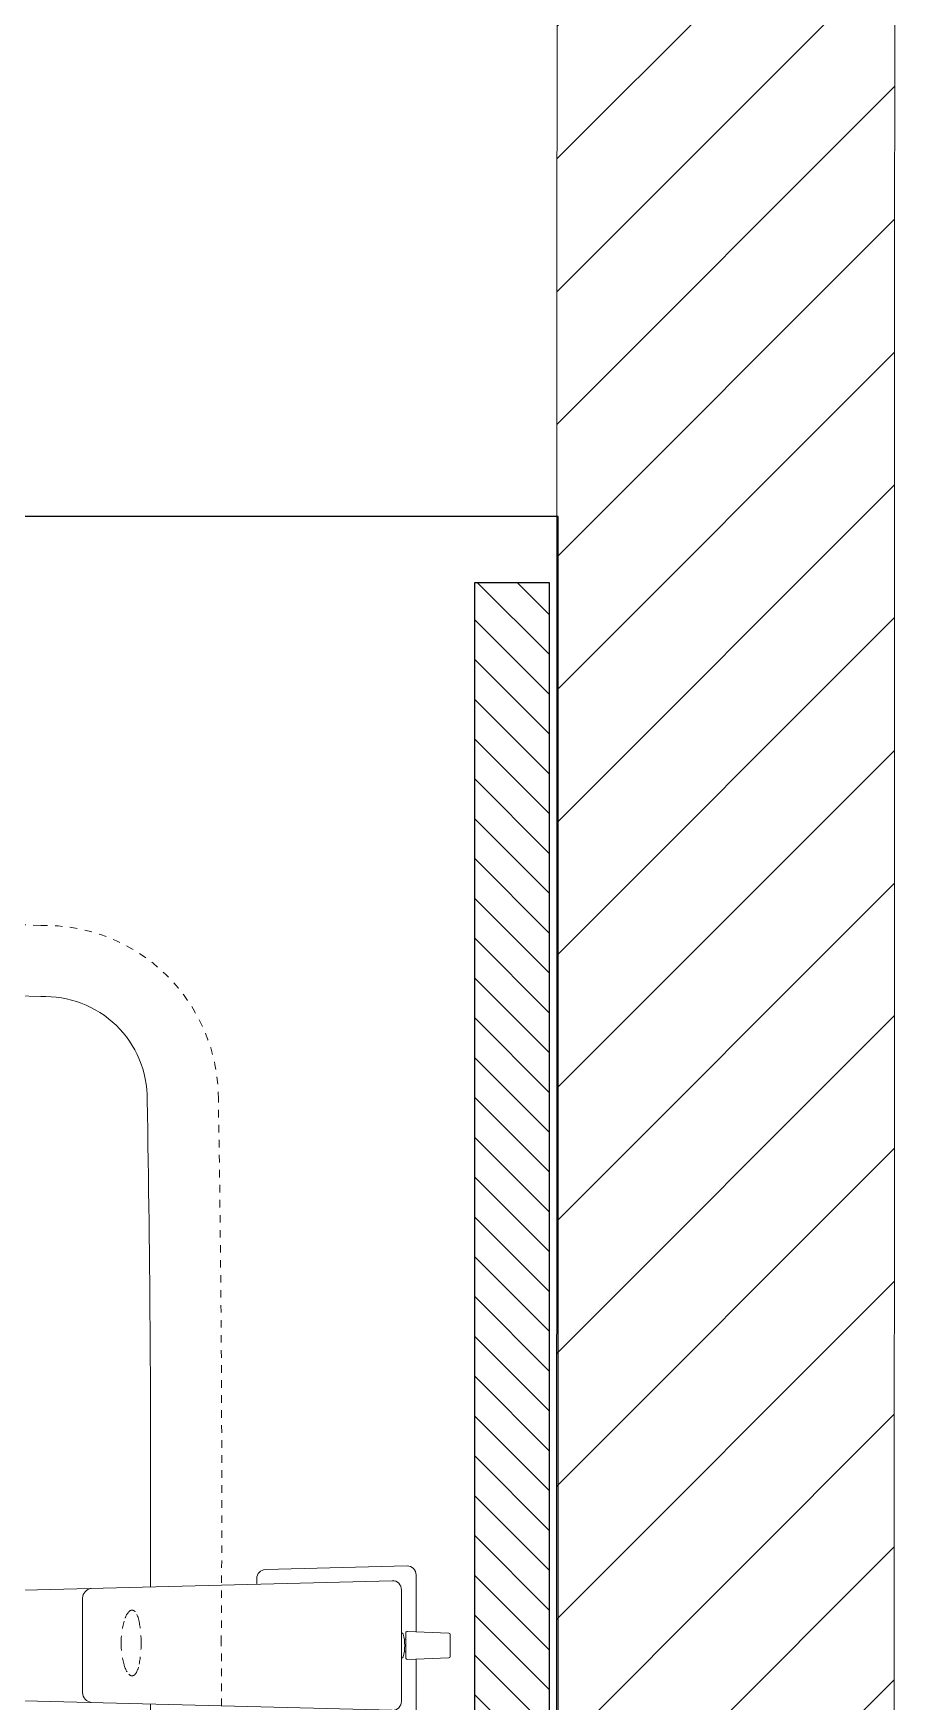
# Model space of a CAD drawing. Header units: inches. Extents: x 0 to 2865, y 0 to 4378.
# Drawn here: x 1720.3 to 1731.8, y 3845.93 to 3868.15 of the extents above; entities that cross this region are included whole.
import ezdxf

# ---------------------------------------------------------------- set-up
doc = ezdxf.new("R2010")
doc.units = ezdxf.units.IN
doc.linetypes.add('DASHED', pattern=[0.75, 0.5, -0.25])
doc.layers.add('A-WALL', color=113, linetype='Continuous', lineweight=9)
doc.layers.add('l-FIXTURE', color=7, linetype='Continuous', lineweight=5)
doc.layers.add('I-FURN', color=8, linetype='Continuous')
doc.styles.get("Standard").update_dxf_attribs({"font": 'arial.ttf'})

# ---------------------------------------------------------------- blocks, each defined once
blk = doc.blocks.new('WB')
at = {"color": 0, "lineweight": 5}
for p, q in [((15.468, 0.976), (17.357, 1.025)), ((17.478, 0.907), (17.478, 0.148)), ((17.16, 0.829), (11.727, 0.687)), ((15.353, 0.782), (15.353, 0.858)), ((17.282, 0.707), (17.282, -0.776)), ((13.03, -0.665), (13.03, 0.597)), ((17.34, -0.201), (17.34, 0.133)), ((17.361, 0.153), (17.912, 0.132)), ((17.931, -0.181), (17.931, 0.112)), ((17.912, -0.2), (17.361, -0.221)), ((17.478, -0.217), (17.478, -0.976)), ((11.727, -0.756), (17.16, -0.897))]:
    blk.add_line(p, q, dxfattribs=at)
at = {"color": 0, "linetype": 'DASHED', "lineweight": 5, "ltscale": 0.1}
blk.add_lwpolyline([(14.841, -7.241, 0.005975), (14.88, -0.001, 0.005975), (14.841, 7.241, 0.421899), (12.474, 9.555, 0.016836), (2.405, 9.555, 0.421667), (0.039, 7.241, 0.005823), (0, 0, 0.005823), (0.039, -7.241, 0.421667), (2.405, -9.555, 0.016836), (12.474, -9.555, 0.421899)], format="xyb", close=True, dxfattribs=at)
at = {"color": 0, "lineweight": 5}
blk.add_lwpolyline([(13.936, 0.745, 0.005371), (13.893, 7.235, 0.428792), (12.473, 8.607, 0.01694), (2.406, 8.607, 0.428462), (0.987, 7.235, 0.005836), (0.947, 0, 0.005836), (0.987, -7.235, 0.428462), (2.406, -8.607, 0.01694), (12.473, -8.607, 0.428792), (13.893, -7.235, 0.005316), (13.936, -0.813, 0.005316)], format="xyb", dxfattribs=at)
for centre, radius, start, end in [((15.474, 0.856), 0.121, 92.9366, 179.4019), ((17.36, 0.907), 0.118, 359.997, 91.503), ((13.166, 0.59), 0.136, 98.7071, 177.0098), ((17.163, 0.71), 0.119, 358.65, 91.3974), ((17.28, 0.112), 0.0236, 17.0763, 85.9822), ((16.806, -0.034), 0.52, 342.9237, 17.0763), ((17.32, 0.064), 0.0202, 267.9713, 359.383), ((17.36, 0.133), 0.0199, 88.607, 178.8453), ((17.911, 0.112), 0.0197, 0, 87.85), ((17.28, -0.18), 0.0236, 274.0178, 342.9237), ((17.321, -0.133), 0.0197, 359.9987, 93.733), ((17.361, -0.201), 0.0202, 181.538, 270.6087), ((17.911, -0.181), 0.0197, 272.15, 360), ((13.166, -0.658), 0.136, 182.9903, 261.2928), ((17.163, -0.779), 0.119, 268.6045, 1.3481)]:
    blk.add_arc(centre, radius, start, end, dxfattribs=at)
at = {"color": 0, "linetype": 'DASHED', "lineweight": 5, "ltscale": 0.1}
for centre, radius, start, end in [((14.588, 0.006), 1.043, 164.2221, 180.4063), ((13.935, 0.191), 0.365, 141.8789, 164.2221), ((13.69, 0.383), 0.0529, 34.0309, 141.8789), ((13.468, 0.233), 0.321, 8.689, 34.0309), ((12.412, 0.013), 1.399, 359.3825, 11.0778), ((14.588, -0.008), 1.043, 179.5937, 195.7779), ((12.412, -0.015), 1.399, 348.9222, 0.6175), ((13.935, -0.193), 0.365, 195.7779, 218.1211), ((13.69, -0.385), 0.0529, 218.1211, 325.9691), ((13.468, -0.235), 0.321, 325.9691, 351.311)]:
    blk.add_arc(centre, radius, start, end, dxfattribs=at)
for tag, p in [('MODELNUMBER', (7.428, 0.003)), ('TRADENAME', (7.429, 0.003)), ('PRODUCT', (7.431, 0.003)), ('MATERIAL', (7.433, 0.003))]:
    blk.add_attdef(tag, p, '', height=0.001, rotation=270, dxfattribs=at)

msp = doc.modelspace()

# ---------------------------------------------------------------- hatches: boundary and pattern name
at = {"layer": 'A-WALL', "lineweight": 5, "transparency": 33554636}
h = msp.add_hatch(dxfattribs=at)
h.set_pattern_fill('ANSI31', color=8, scale=10, angle=180)
h.set_pattern_definition([(225, (-17730.2294, -206.1586), (0.88388348, -0.88388348), [])])
h.paths.add_polyline_path([(1731.799, 3921.715), (1727.299, 3921.715), (1727.273, 3827.199), (1731.773, 3827.199)])
at = {"layer": 'I-FURN', "lineweight": 5, "ltscale": 100, "transparency": 33554636}
h = msp.add_hatch(dxfattribs=at)
h.set_pattern_fill('ANSI31', color=8, scale=3, angle=630)
h.set_pattern_definition([(315, (18672.7096, -527.4338), (0.265165043, 0.265165043), [])])
h.paths.add_polyline_path([(1727.183, 3832.834), (1726.183, 3832.834), (1726.183, 3860.834), (1727.183, 3860.834)])

# ---------------------------------------------------------------- linework, layer by layer
at = {"layer": 'A-WALL', "color": 8, "lineweight": 5, "transparency": 33554636}
msp.add_lwpolyline([(1731.799, 3921.715), (1727.299, 3921.715), (1727.273, 3827.199), (1731.773, 3827.199)], close=True, dxfattribs=at)
at = {"layer": 'I-FURN', "color": 8, "transparency": 33554636}
msp.add_lwpolyline([(1727.299, 3831.715), (1727.299, 3861.715), (1706.645, 3861.715, 0.414214), (1705.282, 3860.352), (1705.282, 3831.715)], format="xyb", close=True, dxfattribs=at)
msp.add_lwpolyline([(1726.183, 3832.834), (1727.183, 3832.834), (1727.183, 3860.834), (1726.183, 3860.834)], close=True, dxfattribs=at)

# ---------------------------------------------------------------- block references
at = {"layer": 'l-FIXTURE', "color": 8, "lineweight": 5, "transparency": 33554636}
msp.add_blockref('WB', (1707.929, 3846.715), dxfattribs=at)

doc.saveas('drawing.dxf')
